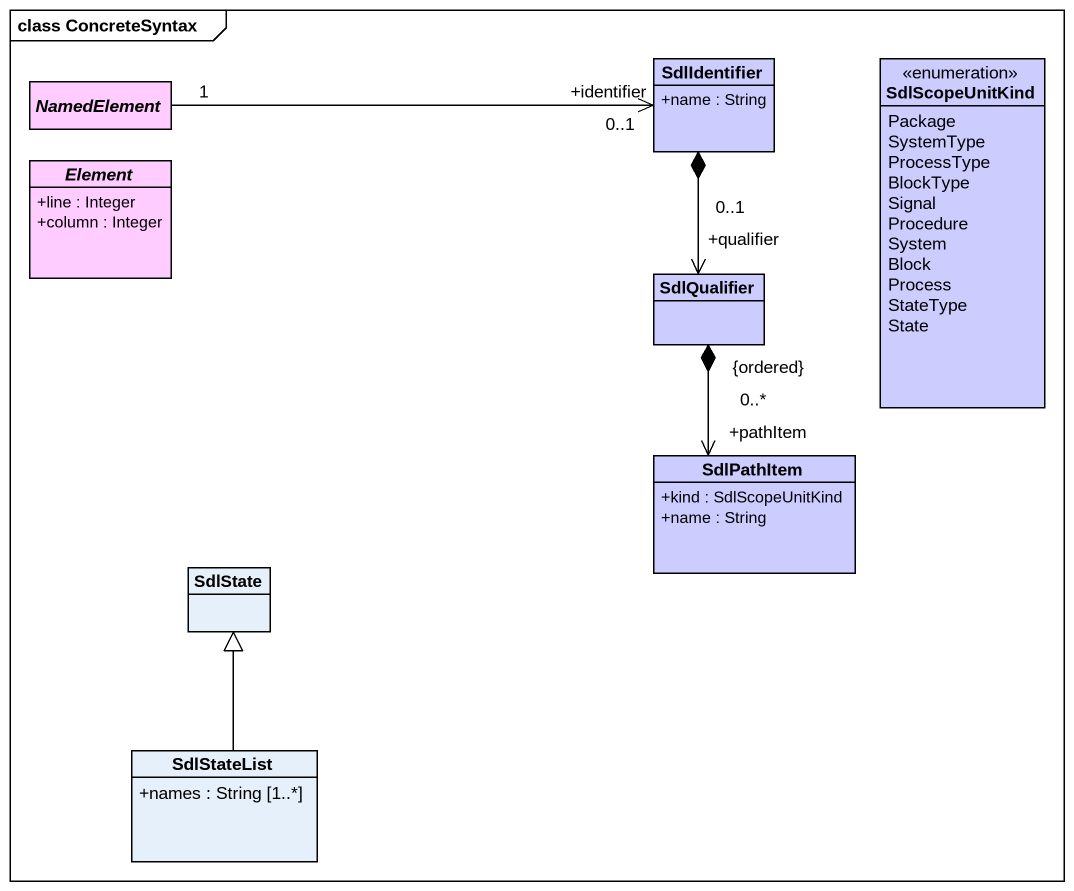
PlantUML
@startuml
mainframe class ConcreteSyntax
hide circle
hide empty members
skinparam classAttributeIconSize 0
abstract class NamedElement #FFCCFF
class SdlIdentifier #CCCCFF {
  +name : String
}
enum SdlScopeUnitKind #CCCCFF {
  Package
  SystemType
  ProcessType
  BlockType
  Signal
  Procedure
  System
  Block
  Process
  StateType
  State
}
abstract class Element #FFCCFF {
  +line : Integer
  +column : Integer
}
class SdlQualifier #CCCCFF
class SdlPathItem #CCCCFF {
  +kind : SdlScopeUnitKind
  +name : String
}
class SdlState
class SdlStateList {
  +names : String [1..*]
}
NamedElement "1" -right-> "+identifier\n0..1" SdlIdentifier
SdlIdentifier *--> "+qualifier\n0..1" SdlQualifier
SdlQualifier *--> "+pathItem\n0..*\n{ordered}" SdlPathItem
SdlStateList -up-|> SdlState
@enduml
